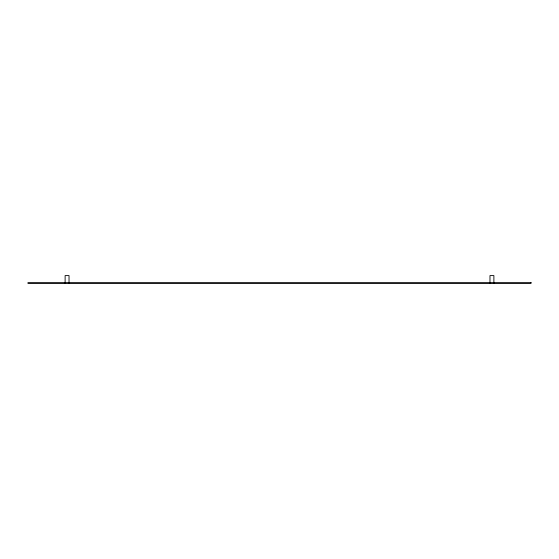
<?xml version="1.0" encoding="UTF-8"?>
<svg xmlns="http://www.w3.org/2000/svg" width="559" height="559" viewBox="0 0 559 559"><rect width="100%" height="100%" fill="white"/><g stroke="black" fill="none" stroke-linecap="round" stroke-linejoin="round"><path stroke-width="0.84" d="M493.883 283.413L493.883 275.587L489.977 275.587L489.97 283.413M69.03 283.413L69.03 275.587L65.124 275.587L65.117 283.413M531.05 282.63L27.95 282.63L27.95 283.413L531.05 283.413L531.05 282.63"/></g></svg>
